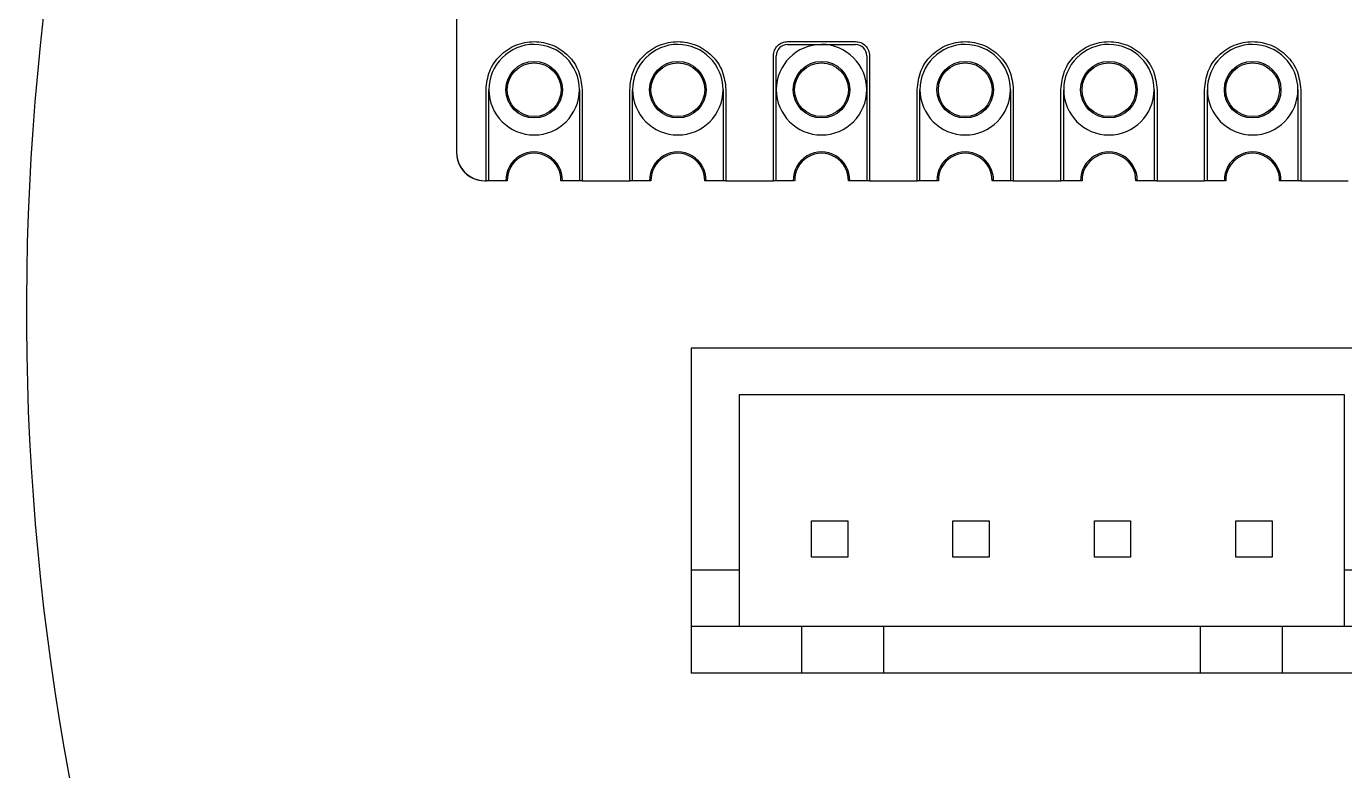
# Model space of a CAD drawing. Header units: millimetres. Extents: x -45 to 54, y -60 to 45.
# Drawn here: x -45 to -21.7, y -8.11 to 5.05 of the extents above; entities that cross this region are included whole.
import ezdxf

# ---------------------------------------------------------------- set-up
doc = ezdxf.new("R2010")
doc.units = ezdxf.units.MM

msp = doc.modelspace()

# ---------------------------------------------------------------- linework, layer by layer
at = {"color": 7, "linetype": 'Continuous', "lineweight": 25}
for p, q in [((-37.395, 9.068), (-37.395, 2.818)), ((-31.545, 4.778), (-30.345, 4.778)), ((-31.545, 4.728), (-30.945, 4.728)), ((-30.945, 4.728), (-30.345, 4.728)), ((-31.795, 2.318), (-31.795, 4.528)), ((-31.745, 2.318), (-31.745, 4.528)), ((-30.145, 4.528), (-30.145, 2.318)), ((-30.095, 4.528), (-30.095, 2.318)), ((-36.875, 2.328), (-36.875, 3.928)), ((-36.825, 2.328), (-36.825, 3.928)), ((-35.225, 3.928), (-35.225, 2.328)), ((-35.175, 3.928), (-35.175, 2.328)), ((-34.335, 2.328), (-34.335, 3.928)), ((-34.285, 2.328), (-34.285, 3.928)), ((-32.685, 3.928), (-32.685, 2.328)), ((-32.635, 3.928), (-32.635, 2.328)), ((-29.255, 2.328), (-29.255, 3.928)), ((-29.205, 2.328), (-29.205, 3.928)), ((-27.605, 3.928), (-27.605, 2.328)), ((-27.555, 3.928), (-27.555, 2.328)), ((-26.715, 2.328), (-26.715, 3.928)), ((-26.665, 2.328), (-26.665, 3.928)), ((-25.065, 3.928), (-25.065, 2.328)), ((-25.015, 3.928), (-25.015, 2.328)), ((-24.175, 2.328), (-24.175, 3.928)), ((-24.125, 2.328), (-24.125, 3.928)), ((-22.525, 3.928), (-22.525, 2.328)), ((-22.475, 3.928), (-22.475, 2.328)), ((-37.395, 2.818), (-37.393, 2.752)), ((-36.961, 2.32), (-36.895, 2.318)), ((-36.895, 2.318), (-36.875, 2.318)), ((-36.875, 2.318), (-36.875, 2.328)), ((-36.5, 2.318), (-36.874, 2.318)), ((-35.177, 2.318), (-35.551, 2.318)), ((-35.175, 2.328), (-35.176, 2.318)), ((-35.176, 2.318), (-34.335, 2.318)), ((-34.335, 2.318), (-34.335, 2.328)), ((-33.96, 2.318), (-34.334, 2.318)), ((-32.637, 2.318), (-33.011, 2.318)), ((-32.635, 2.328), (-32.636, 2.318)), ((-32.636, 2.318), (-31.795, 2.318)), ((-31.42, 2.318), (-31.794, 2.318)), ((-30.097, 2.318), (-30.471, 2.318)), ((-30.095, 2.318), (-29.255, 2.318)), ((-29.255, 2.318), (-29.255, 2.328)), ((-28.88, 2.318), (-29.254, 2.318)), ((-27.557, 2.318), (-27.931, 2.318)), ((-27.555, 2.328), (-27.556, 2.318)), ((-27.556, 2.318), (-26.715, 2.318)), ((-26.715, 2.318), (-26.715, 2.328)), ((-26.34, 2.318), (-26.714, 2.318)), ((-25.017, 2.318), (-25.391, 2.318)), ((-25.015, 2.328), (-25.016, 2.318)), ((-25.016, 2.318), (-24.175, 2.318)), ((-24.175, 2.318), (-24.175, 2.328)), ((-23.8, 2.318), (-24.174, 2.318)), ((-22.477, 2.318), (-22.851, 2.318)), ((-22.475, 2.328), (-22.476, 2.318)), ((-22.476, 2.318), (-21.635, 2.318)), ((-20.852, -0.642), (-33.252, -0.642)), ((-33.252, -0.642), (-33.252, -6.392)), ((-21.702, -1.467), (-32.402, -1.467)), ((-32.402, -1.467), (-32.402, -5.567)), ((-21.702, -5.567), (-21.702, -1.467)), ((-31.122, -4.337), (-31.122, -3.697)), ((-31.122, -3.697), (-30.482, -3.697)), ((-30.482, -3.697), (-30.482, -4.337)), ((-28.622, -4.337), (-28.622, -3.697)), ((-28.622, -3.697), (-27.982, -3.697)), ((-27.982, -3.697), (-27.982, -4.337)), ((-26.122, -4.337), (-26.122, -3.697)), ((-26.122, -3.697), (-25.482, -3.697)), ((-25.482, -3.697), (-25.482, -4.337)), ((-23.622, -3.697), (-22.982, -3.697)), ((-23.622, -4.337), (-23.622, -3.697)), ((-22.982, -3.697), (-22.982, -4.337)), ((-30.482, -4.337), (-31.122, -4.337)), ((-27.982, -4.337), (-28.622, -4.337)), ((-25.482, -4.337), (-26.122, -4.337)), ((-22.982, -4.337), (-23.622, -4.337)), ((-32.402, -4.567), (-33.252, -4.567)), ((-20.852, -4.567), (-21.702, -4.567)), ((-20.852, -5.567), (-33.252, -5.567)), ((-31.302, -5.567), (-31.302, -6.392)), ((-29.852, -5.567), (-29.852, -6.392)), ((-24.252, -5.567), (-24.252, -6.392)), ((-22.802, -5.567), (-22.802, -6.392)), ((-20.852, -6.392), (-33.252, -6.392))]:
    msp.add_line(p, q, dxfattribs=at)
for centre, radius in [((-36.025, 3.928), 0.5), ((-33.485, 3.928), 0.5), ((-30.945, 3.928), 0.5), ((-28.405, 3.928), 0.5), ((-25.865, 3.928), 0.5), ((-23.325, 3.928), 0.5), ((-36.025, 3.928), 0.475), ((-33.485, 3.928), 0.475), ((-30.945, 3.928), 0.475), ((-28.405, 3.928), 0.475), ((-25.865, 3.928), 0.475), ((-23.325, 3.928), 0.475)]:
    msp.add_circle(centre, radius, dxfattribs=at)
for centre, radius, start, end in [((0, 0), 45, 58.796, 306.9542), ((-36.025, 3.928), 0.8, 89.9999, 180.0001), ((-36.025, 3.928), 0.8, 0.0001, 89.9999), ((-33.485, 3.928), 0.8, 89.9999, 180.0001), ((-33.485, 3.928), 0.8, 0.0001, 89.9999), ((-30.945, 3.928), 0.8, 90, 179.9999), ((-31.545, 4.528), 0.2, 90.0003, 179.9997), ((-30.945, 3.928), 0.8, 360, 90.0001), ((-30.345, 4.528), 0.2, 0.0003, 89.9997), ((-28.405, 3.928), 0.8, 89.9999, 180.0001), ((-28.405, 3.928), 0.8, 0.0001, 89.9999), ((-25.865, 3.928), 0.8, 89.9999, 180.0001), ((-25.865, 3.928), 0.8, 0.0001, 89.9999), ((-23.325, 3.928), 0.8, 89.9999, 180.0001), ((-23.325, 3.928), 0.8, 0.0001, 89.9999), ((-36.025, 3.928), 0.8, 180, 0), ((-33.485, 3.928), 0.8, 180, 0), ((-30.945, 3.928), 0.8, 180, 0), ((-28.405, 3.928), 0.8, 180, 0), ((-25.865, 3.928), 0.8, 180, 0), ((-23.325, 3.928), 0.8, 180, 0), ((-36.895, 2.818), 0.5, 180.0002, 269.9998), ((-36.025, 2.328), 0.5, 358.854, 181.146), ((-36.025, 2.328), 0.475, 358.7937, 181.2063), ((-33.485, 2.328), 0.5, 358.854, 181.146), ((-33.485, 2.328), 0.475, 358.7937, 181.2063), ((-30.945, 2.328), 0.5, 358.854, 181.146), ((-30.945, 2.328), 0.475, 358.7937, 181.2063), ((-28.405, 2.328), 0.5, 358.854, 181.146), ((-28.405, 2.328), 0.475, 358.7937, 181.2063), ((-25.865, 2.328), 0.5, 358.854, 181.146), ((-25.865, 2.328), 0.475, 358.7937, 181.2063), ((-23.325, 2.328), 0.5, 358.854, 181.146), ((-23.325, 2.328), 0.475, 358.7937, 181.2063), ((-36.025, 2.328), 0.8, 180, 180.7162), ((-36.025, 2.328), 0.8, 359.2838, 0), ((-33.485, 2.328), 0.8, 180, 180.7162), ((-33.485, 2.328), 0.8, 359.2838, 0), ((-28.405, 2.328), 0.8, 180, 180.7162), ((-28.405, 2.328), 0.8, 359.2838, 0), ((-25.865, 2.328), 0.8, 180, 180.7162), ((-25.865, 2.328), 0.8, 359.2838, 0), ((-23.325, 2.328), 0.8, 180, 180.7162), ((-23.325, 2.328), 0.8, 359.2838, 0)]:
    msp.add_arc(centre, radius, start, end, dxfattribs=at)
for points in [[(-36.875, 3.928), (-36.863, 4.039), (-36.837, 4.262), (-36.641, 4.545), (-36.36, 4.734), (-36.025, 4.8), (-35.691, 4.734), (-35.41, 4.545), (-35.214, 4.262), (-35.188, 4.039), (-35.175, 3.928)], [(-34.335, 3.928), (-34.323, 4.039), (-34.297, 4.262), (-34.101, 4.545), (-33.82, 4.734), (-33.485, 4.8), (-33.151, 4.734), (-32.87, 4.545), (-32.674, 4.262), (-32.648, 4.039), (-32.635, 3.928)], [(-29.255, 3.928), (-29.243, 4.039), (-29.217, 4.262), (-29.021, 4.545), (-28.74, 4.734), (-28.405, 4.8), (-28.071, 4.734), (-27.79, 4.545), (-27.594, 4.262), (-27.568, 4.039), (-27.555, 3.928)], [(-26.715, 3.928), (-26.703, 4.039), (-26.677, 4.262), (-26.481, 4.545), (-26.2, 4.734), (-25.865, 4.8), (-25.531, 4.734), (-25.25, 4.545), (-25.054, 4.262), (-25.028, 4.039), (-25.015, 3.928)], [(-24.175, 3.928), (-24.163, 4.039), (-24.137, 4.262), (-23.941, 4.545), (-23.66, 4.734), (-23.325, 4.8), (-22.991, 4.734), (-22.71, 4.545), (-22.514, 4.262), (-22.488, 4.039), (-22.475, 3.928)]]:
    msp.add_open_spline(points, degree=3, dxfattribs=at)
for points, knots in [([(-31.795, 4.528), (-31.792, 4.561), (-31.785, 4.627), (-31.726, 4.709), (-31.644, 4.767), (-31.578, 4.774), (-31.545, 4.778)], [0, 0, 0, 0, 0.24981, 0.500367, 0.750184, 1, 1, 1, 1]), ([(-30.345, 4.778), (-30.313, 4.774), (-30.247, 4.768), (-30.165, 4.709), (-30.107, 4.626), (-30.099, 4.561), (-30.095, 4.528)], [0, 0, 0, 0, 0.24981, 0.500367, 0.750184, 1, 1, 1, 1]), ([(-37.393, 2.752), (-37.381, 2.699), (-37.357, 2.591), (-37.256, 2.458), (-37.123, 2.356), (-37.015, 2.332), (-36.961, 2.32)], [0, 0, 0, 0, 0.249768, 0.499975, 0.749769, 1, 1, 1, 1])]:
    msp.add_open_spline(points, degree=3, knots=knots, dxfattribs=at)

doc.saveas('drawing.dxf')
